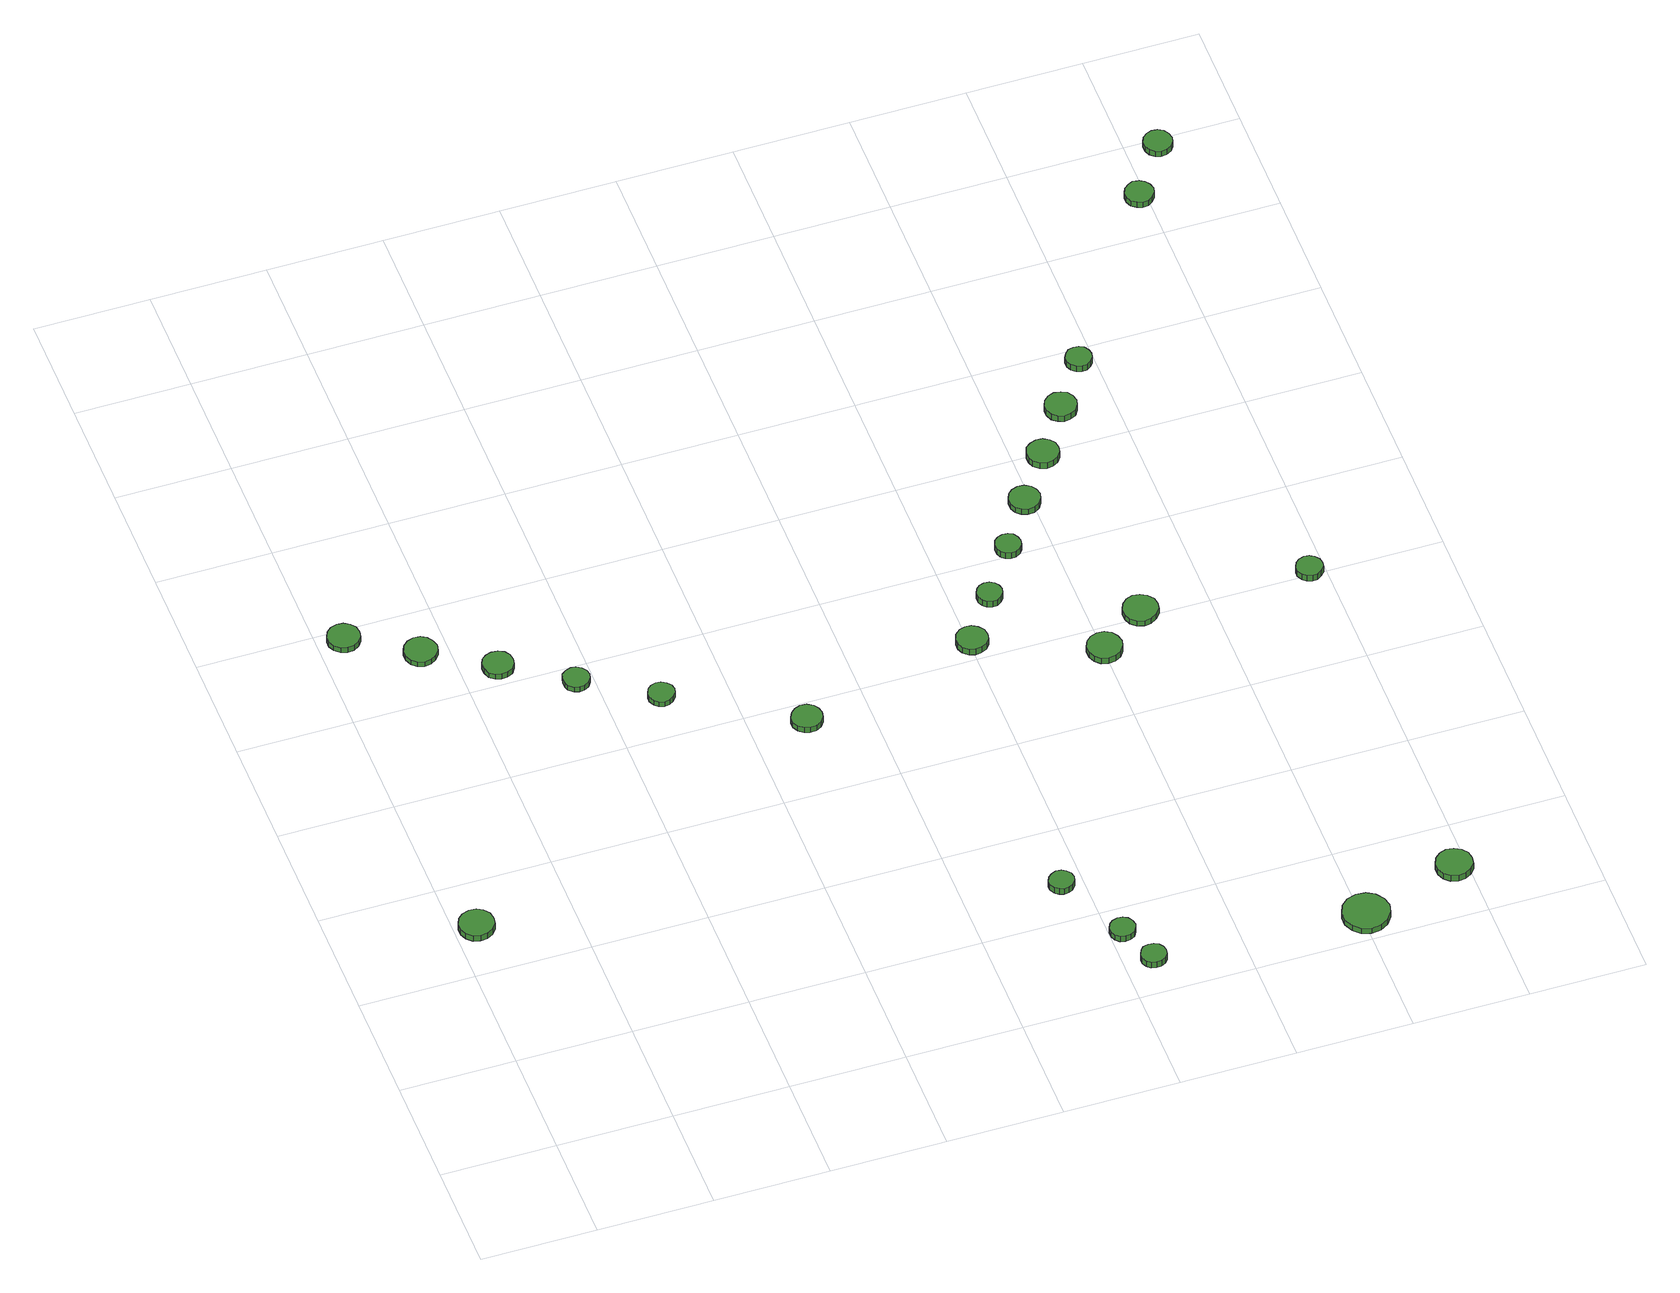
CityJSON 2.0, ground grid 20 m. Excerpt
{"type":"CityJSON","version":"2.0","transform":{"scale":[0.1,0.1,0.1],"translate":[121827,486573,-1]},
"CityObjects":{
"tree1":{"type":"SolitaryVegetationObject","attributes":{"function":"something"},"geometry":[{"type":"MultiSurface","lod":"1","boundaries":[[[0,1,2,3,4,5,6,7,8,9,10,11,12,13,14]],[[15,16,17,18,19,20,21,22,23,24,25,26,27,28,29]],[[0,29,28,1]],[[1,28,27,2]],[[2,27,26,3]],[[3,26,25,4]],[[4,25,24,5]],[[5,24,23,6]],[[6,23,22,7]],[[7,22,21,8]],[[8,21,20,9]],[[9,20,19,10]],[[10,19,18,11]],[[11,18,17,12]],[[12,17,16,13]],[[13,16,15,14]],[[14,15,29,0]]]}]},
"tree2":{"type":"SolitaryVegetationObject","attributes":{"function":"something"},"geometry":[{"type":"MultiSurface","lod":"1","boundaries":[[[30,31,32,33,34,35,36,37,38,39,40,41,42,43,44]],[[45,46,47,48,49,50,51,52,53,54,55,56,57,58,59]],[[30,59,58,31]],[[31,58,57,32]],[[32,57,56,33]],[[33,56,55,34]],[[34,55,54,35]],[[35,54,53,36]],[[36,53,52,37]],[[37,52,51,38]],[[38,51,50,39]],[[39,50,49,40]],[[40,49,48,41]],[[41,48,47,42]],[[42,47,46,43]],[[43,46,45,44]],[[44,45,59,30]]]}]},
"tree3":{"type":"SolitaryVegetationObject","attributes":{"function":"something"},"geometry":[{"type":"MultiSurface","lod":"1","boundaries":[[[60,61,62,63,64,65,66,67,68,69,70,71,72,73,74]],[[75,76,77,78,79,80,81,82,83,84,85,86,87,88,89]],[[60,89,88,61]],[[61,88,87,62]],[[62,87,86,63]],[[63,86,85,64]],[[64,85,84,65]],[[65,84,83,66]],[[66,83,82,67]],[[67,82,81,68]],[[68,81,80,69]],[[69,80,79,70]],[[70,79,78,71]],[[71,78,77,72]],[[72,77,76,73]],[[73,76,75,74]],[[74,75,89,60]]]}]},
"tree4":{"type":"SolitaryVegetationObject","attributes":{"function":"something"},"geometry":[{"type":"MultiSurface","lod":"1","boundaries":[[[90,91,92,93,94,95,96,97,98,99,100,101,102,103,104]],[[105,106,107,108,109,110,111,112,113,114,115,116,117,118,119]],[[90,119,118,91]],[[91,118,117,92]],[[92,117,116,93]],[[93,116,115,94]],[[94,115,114,95]],[[95,114,113,96]],[[96,113,112,97]],[[97,112,111,98]],[[98,111,110,99]],[[99,110,109,100]],[[100,109,108,101]],[[101,108,107,102]],[[102,107,106,103]],[[103,106,105,104]],[[104,105,119,90]]]}]},
"tree5":{"type":"SolitaryVegetationObject","attributes":{"function":"something"},"geometry":[{"type":"MultiSurface","lod":"1","boundaries":[[[120,121,122,123,124,125,126,127,128,129,130,131,132,133,134]],[[135,136,137,138,139,140,141,142,143,144,145,146,147,148,149]],[[120,149,148,121]],[[121,148,147,122]],[[122,147,146,123]],[[123,146,145,124]],[[124,145,144,125]],[[125,144,143,126]],[[126,143,142,127]],[[127,142,141,128]],[[128,141,140,129]],[[129,140,139,130]],[[130,139,138,131]],[[131,138,137,132]],[[132,137,136,133]],[[133,136,135,134]],[[134,135,149,120]]]}]},
"tree6":{"type":"SolitaryVegetationObject","attributes":{"function":"something"},"geometry":[{"type":"MultiSurface","lod":"1","boundaries":[[[150,151,152,153,154,155,156,157,158,159,160,161,162,163,164]],[[165,166,167,168,169,170,171,172,173,174,175,176,177,178,179]],[[150,179,178,151]],[[151,178,177,152]],[[152,177,176,153]],[[153,176,175,154]],[[154,175,174,155]],[[155,174,173,156]],[[156,173,172,157]],[[157,172,171,158]],[[158,171,170,159]],[[159,170,169,160]],[[160,169,168,161]],[[161,168,167,162]],[[162,167,166,163]],[[163,166,165,164]],[[164,165,179,150]]]}]},
"tree7":{"type":"SolitaryVegetationObject","attributes":{"function":"something"},"geometry":[{"type":"MultiSurface","lod":"1","boundaries":[[[180,181,182,183,184,185,186,187,188,189,190,191,192,193,194]],[[195,196,197,198,199,200,201,202,203,204,205,206,207,208,209]],[[180,209,208,181]],[[181,208,207,182]],[[182,207,206,183]],[[183,206,205,184]],[[184,205,204,185]],[[185,204,203,186]],[[186,203,202,187]],[[187,202,201,188]],[[188,201,200,189]],[[189,200,199,190]],[[190,199,198,191]],[[191,198,197,192]],[[192,197,196,193]],[[193,196,195,194]],[[194,195,209,180]]]}]},
"tree8":{"type":"SolitaryVegetationObject","attributes":{"function":"something"},"geometry":[{"type":"MultiSurface","lod":"1","boundaries":[[[210,211,212,213,214,215,216,217,218,219,220,221,222,223,224]],[[225,226,227,228,229,230,231,232,233,234,235,236,237,238,239]],[[210,239,238,211]],[[211,238,237,212]],[[212,237,236,213]],[[213,236,235,214]],[[214,235,234,215]],[[215,234,233,216]],[[216,233,232,217]],[[217,232,231,218]],[[218,231,230,219]],[[219,230,229,220]],[[220,229,228,221]],[[221,228,227,222]],[[222,227,226,223]],[[223,226,225,224]],[[224,225,239,210]]]}]},
"tree9":{"type":"SolitaryVegetationObject","attributes":{"function":"something"},"geometry":[{"type":"MultiSurface","lod":"1","boundaries":[[[240,241,242,243,244,245,246,247,248,249,250,251,252,253,254]],[[255,256,257,258,259,260,261,262,263,264,265,266,267,268,269]],[[240,269,268,241]],[[241,268,267,242]],[[242,267,266,243]],[[243,266,265,244]],[[244,265,264,245]],[[245,264,263,246]],[[246,263,262,247]],[[247,262,261,248]],[[248,261,260,249]],[[249,260,259,250]],[[250,259,258,251]],[[251,258,257,252]],[[252,257,256,253]],[[253,256,255,254]],[[254,255,269,240]]]}]},
"tree10":{"type":"SolitaryVegetationObject","attributes":{"function":"something"},"geometry":[{"type":"MultiSurface","lod":"1","boundaries":[[[270,271,272,273,274,275,276,277,278,279,280,281,282,283,284]],[[285,286,287,288,289,290,291,292,293,294,295,296,297,298,299]],[[270,299,298,271]],[[271,298,297,272]],[[272,297,296,273]],[[273,296,295,274]],[[274,295,294,275]],[[275,294,293,276]],[[276,293,292,277]],[[277,292,291,278]],[[278,291,290,279]],[[279,290,289,280]],[[280,289,288,281]],[[281,288,287,282]],[[282,287,286,283]],[[283,286,285,284]],[[284,285,299,270]]]}]},
"tree11":{"type":"SolitaryVegetationObject","attributes":{"function":"something"},"geometry":[{"type":"MultiSurface","lod":"1","boundaries":[[[300,301,302,303,304,305,306,307,308,309,310,311,312,313,314]],[[315,316,317,318,319,320,321,322,323,324,325,326,327,328,329]],[[300,329,328,301]],[[301,328,327,302]],[[302,327,326,303]],[[303,326,325,304]],[[304,325,324,305]],[[305,324,323,306]],[[306,323,322,307]],[[307,322,321,308]],[[308,321,320,309]],[[309,320,319,310]],[[310,319,318,311]],[[311,318,317,312]],[[312,317,316,313]],[[313,316,315,314]],[[314,315,329,300]]]}]},
"tree12":{"type":"SolitaryVegetationObject","attributes":{"function":"something"},"geometry":[{"type":"MultiSurface","lod":"1","boundaries":[[[330,331,332,333,334,335,336,337,338,339,340,341,342,343,344]],[[345,346,347,348,349,350,351,352,353,354,355,356,357,358,359]],[[330,359,358,331]],[[331,358,357,332]],[[332,357,356,333]],[[333,356,355,334]],[[334,355,354,335]],[[335,354,353,336]],[[336,353,352,337]],[[337,352,351,338]],[[338,351,350,339]],[[339,350,349,340]],[[340,349,348,341]],[[341,348,347,342]],[[342,347,346,343]],[[343,346,345,344]],[[344,345,359,330]]]}]},
"tree13":{"type":"SolitaryVegetationObject","attributes":{"function":"something"},"geometry":[{"type":"MultiSurface","lod":"1","boundaries":[[[360,361,362,363,364,365,366,367,368,369,370,371,372,373,374]],[[375,376,377,378,379,380,381,382,383,384,385,386,387,388,389]],[[360,389,388,361]],[[361,388,387,362]],[[362,387,386,363]],[[363,386,385,364]],[[364,385,384,365]],[[365,384,383,366]],[[366,383,382,367]],[[367,382,381,368]],[[368,381,380,369]],[[369,380,379,370]],[[370,379,378,371]],[[371,378,377,372]],[[372,377,376,373]],[[373,376,375,374]],[[374,375,389,360]]]}]},
"tree14":{"type":"SolitaryVegetationObject","attributes":{"function":"something"},"geometry":[{"type":"MultiSurface","lod":"1","boundaries":[[[390,391,392,393,394,395,396,397,398,399,400,401,402,403,404]],[[405,406,407,408,409,410,411,412,413,414,415,416,417,418,419]],[[390,419,418,391]],[[391,418,417,392]],[[392,417,416,393]],[[393,416,415,394]],[[394,415,414,395]],[[395,414,413,396]],[[396,413,412,397]],[[397,412,411,398]],[[398,411,410,399]],[[399,410,409,400]],[[400,409,408,401]],[[401,408,407,402]],[[402,407,406,403]],[[403,406,405,404]],[[404,405,419,390]]]}]},
"tree15":{"type":"SolitaryVegetationObject","attributes":{"function":"something"},"geometry":[{"type":"MultiSurface","lod":"1","boundaries":[[[420,421,422,423,424,425,426,427,428,429,430,431,432,433,434]],[[435,436,437,438,439,440,441,442,443,444,445,446,447,448,449]],[[420,449,448,421]],[[421,448,447,422]],[[422,447,446,423]],[[423,446,445,424]],[[424,445,444,425]],[[425,444,443,426]],[[426,443,442,427]],[[427,442,441,428]],[[428,441,440,429]],[[429,440,439,430]],[[430,439,438,431]],[[431,438,437,432]],[[432,437,436,433]],[[433,436,435,434]],[[434,435,449,420]]]}]},
"tree16":{"type":"SolitaryVegetationObject","attributes":{"function":"something"},"geometry":[{"type":"MultiSurface","lod":"1","boundaries":[[[450,451,452,453,454,455,456,457,458,459,460,461,462,463,464]],[[465,466,467,468,469,470,471,472,473,474,475,476,477,478,479]],[[450,479,478,451]],[[451,478,477,452]],[[452,477,476,453]],[[453,476,475,454]],[[454,475,474,455]],[[455,474,473,456]],[[456,473,472,457]],[[457,472,471,458]],[[458,471,470,459]],[[459,470,469,460]],[[460,469,468,461]],[[461,468,467,462]],[[462,467,466,463]],[[463,466,465,464]],[[464,465,479,450]]]}]},
"tree17":{"type":"SolitaryVegetationObject","attributes":{"function":"something"},"geometry":[{"type":"MultiSurface","lod":"1","boundaries":[[[480,481,482,483,484,485,486,487,488,489,490,491,492,493,494]],[[495,496,497,498,499,500,501,502,503,504,505,506,507,508,509]],[[480,509,508,481]],[[481,508,507,482]],[[482,507,506,483]],[[483,506,505,484]],[[484,505,504,485]],[[485,504,503,486]],[[486,503,502,487]],[[487,502,501,488]],[[488,501,500,489]],[[489,500,499,490]],[[490,499,498,491]],[[491,498,497,492]],[[492,497,496,493]],[[493,496,495,494]],[[494,495,509,480]]]}]},
"tree18":{"type":"SolitaryVegetationObject","attributes":{"function":"something"},"geometry":[{"type":"MultiSurface","lod":"1","boundaries":[[[510,511,512,513,514,515,516,517,518,519,520,521,522,523,524]],[[525,526,527,528,529,530,531,532,533,534,535,536,537,538,539]],[[510,539,538,511]],[[511,538,537,512]],[[512,537,536,513]],[[513,536,535,514]],[[514,535,534,515]],[[515,534,533,516]],[[516,533,532,517]],[[517,532,531,518]],[[518,531,530,519]],[[519,530,529,520]],[[520,529,528,521]],[[521,528,527,522]],[[522,527,526,523]],[[523,526,525,524]],[[524,525,539,510]]]}]},
"tree19":{"type":"SolitaryVegetationObject","attributes":{"function":"something"},"geometry":[{"type":"MultiSurface","lod":"1","boundaries":[[[540,541,542,543,544,545,546,547,548,549,550,551,552,553,554]],[[555,556,557,558,559,560,561,562,563,564,565,566,567,568,569]],[[540,569,568,541]],[[541,568,567,542]],[[542,567,566,543]],[[543,566,565,544]],[[544,565,564,545]],[[545,564,563,546]],[[546,563,562,547]],[[547,562,561,548]],[[548,561,560,549]],[[549,560,559,550]],[[550,559,558,551]],[[551,558,557,552]],[[552,557,556,553]],[[553,556,555,554]],[[554,555,569,540]]]}]},
"tree20":{"type":"SolitaryVegetationObject","attributes":{"function":"something"},"geometry":[{"type":"MultiSurface","lod":"1","boundaries":[[[570,571,572,573,574,575,576,577,578,579,580,581,582,583,584]],[[585,586,587,588,589,590,591,592,593,594,595,596,597,598,599]],[[570,599,598,571]],[[571,598,597,572]],[[572,597,596,573]],[[573,596,595,574]],[[574,595,594,575]],[[575,594,593,576]],[[576,593,592,577]],[[577,592,591,578]],[[578,591,590,579]],[[579,590,589,580]],[[580,589,588,581]],[[581,588,587,582]],[[582,587,586,583]],[[583,586,585,584]],[[584,585,599,570]]]}]},
"tree21":{"type":"SolitaryVegetationObject","attributes":{"function":"something"},"geometry":[{"type":"MultiSurface","lod":"1","boundaries":[[[600,601,602,603,604,605,606,607,608,609,610,611,612,613,614]],[[615,616,617,618,619,620,621,622,623,624,625,626,627,628,629]],[[600,629,628,601]],[[601,628,627,602]],[[602,627,626,603]],[[603,626,625,604]],[[604,625,624,605]],[[605,624,623,606]],[[606,623,622,607]],[[607,622,621,608]],[[608,621,620,609]],[[609,620,619,610]],[[610,619,618,611]],[[611,618,617,612]],[[612,617,616,613]],[[613,616,615,614]],[[614,615,629,600]]]}]},
"tree22":{"type":"SolitaryVegetationObject","attributes":{"function":"something"},"geometry":[{"type":"MultiSurface","lod":"1","boundaries":[[[630,631,632,633,634,635,636,637,638,639,640,641,642,643,644]],[[645,646,647,648,649,650,651,652,653,654,655,656,657,658,659]],[[630,659,658,631]],[[631,658,657,632]],[[632,657,656,633]],[[633,656,655,634]],[[634,655,654,635]],[[635,654,653,636]],[[636,653,652,637]],[[637,652,651,638]],[[638,651,650,639]],[[639,650,649,640]],[[640,649,648,641]],[[641,648,647,642]],[[642,647,646,643]],[[643,646,645,644]],[[644,645,659,630]]]}]},
"tree23":{"type":"SolitaryVegetationObject","attributes":{"function":"something"},"geometry":[{"type":"MultiSurface","lod":"1","boundaries":[[[660,661,662,663,664,665,666,667,668,669,670,671,672,673,674]],[[675,676,677,678,679,680,681,682,683,684,685,686,687,688,689]],[[660,689,688,661]],[[661,688,687,662]],[[662,687,686,663]],[[663,686,685,664]],[[664,685,684,665]],[[665,684,683,666]],[[666,683,682,667]],[[667,682,681,668]],[[668,681,680,669]],[[669,680,679,670]],[[670,679,678,671]],[[671,678,677,672]],[[672,677,676,673]],[[673,676,675,674]],[[674,675,689,660]]]}]},
"tree24":{"type":"SolitaryVegetationObject","attributes":{"function":"something"},"geometry":[{"type":"MultiSurface","lod":"1","boundaries":[[[690,691,692,693,694,695,696,697,698,699,700,701,702,703,704]],[[705,706,707,708,709,710,711,712,713,714,715,716,717,718,719]],[[690,719,718,691]],[[691,718,717,692]],[[692,717,716,693]],[[693,716,715,694]],[[694,715,714,695]],[[695,714,713,696]],[[696,713,712,697]],[[697,712,711,698]],[[698,711,710,699]],[[699,710,709,700]],[[700,709,708,701]],[[701,708,707,702]],[[702,707,706,703]],[[703,706,705,704]],[[704,705,719,690]]]}]}
},
"vertices":[
[64,492,28],[62,505,28],[54,515,28],[44,521,28],[31,522,28],[19,518,28],[10,510,28],[5,499,28],[5,486,28],[10,475,28],[19,466,28],[31,463,28],[44,464,28],[54,470,28],[62,480,28],[62,480,15],[54,470,15],[44,464,15],[31,463,15],[19,466,15],[10,475,15],[5,486,15],[5,499,15],[10,510,15],[19,518,15],[31,522,15],[44,521,15],[54,515,15],[62,505,15],[64,492,15],
[72,1175,19],[70,1187,19],[63,1196,19],[53,1202,19],[42,1203,19],[31,1200,19],[22,1192,19],[17,1181,19],[17,1170,19],[22,1159,19],[31,1151,19],[42,1148,19],[53,1149,19],[63,1155,19],[70,1164,19],[70,1164,8],[63,1155,8],[53,1149,8],[42,1148,8],[31,1151,8],[22,1159,8],[17,1170,8],[17,1181,8],[22,1192,8],[31,1200,8],[42,1203,8],[53,1202,8],[63,1196,8],[70,1187,8],[72,1175,8],
[181,1106,19],[178,1117,19],[171,1127,19],[161,1133,19],[149,1134,19],[138,1130,19],[129,1122,19],[125,1112,19],[125,1100,19],[129,1089,19],[138,1081,19],[149,1077,19],[161,1079,19],[171,1085,19],[178,1094,19],[178,1094,8],[171,1085,8],[161,1079,8],[149,1077,8],[138,1081,8],[129,1089,8],[125,1100,8],[125,1112,8],[129,1122,8],[138,1130,8],[149,1134,8],[161,1133,8],[171,1127,8],[178,1117,8],[181,1106,8],
[287,1036,19],[285,1047,19],[279,1056,19],[269,1061,19],[258,1062,19],[248,1059,19],[239,1052,19],[235,1042,19],[235,1031,19],[239,1020,19],[248,1013,19],[258,1010,19],[269,1011,19],[279,1016,19],[285,1025,19],[285,1025,8],[279,1016,8],[269,1011,8],[258,1010,8],[248,1013,8],[239,1020,8],[235,1031,8],[235,1042,8],[239,1052,8],[248,1059,8],[258,1062,8],[269,1061,8],[279,1056,8],[285,1047,8],[287,1036,8],
[393,964,19],[391,973,19],[385,981,19],[377,986,19],[368,987,19],[359,984,19],[351,978,19],[348,969,19],[348,959,19],[351,951,19],[359,944,19],[368,941,19],[377,942,19],[385,947,19],[391,955,19],[391,955,8],[385,947,8],[377,942,8],[368,941,8],[359,944,8],[351,951,8],[348,959,8],[348,969,8],[351,978,8],[359,984,8],[368,987,8],[377,986,8],[385,981,8],[391,973,8],[393,964,8],
[512,888,19],[510,897,19],[504,904,19],[496,909,19],[487,910,19],[478,907,19],[471,901,19],[467,892,19],[467,883,19],[471,874,19],[478,868,19],[487,865,19],[496,866,19],[504,871,19],[510,878,19],[510,878,8],[504,871,8],[496,866,8],[487,865,8],[478,868,8],[471,874,8],[467,883,8],[467,892,8],[471,901,8],[478,907,8],[487,910,8],[496,909,8],[504,904,8],[510,897,8],[512,888,8],
[718,753,26],[716,763,26],[710,772,26],[700,778,26],[689,779,26],[679,775,26],[671,768,26],[666,758,26],[666,747,26],[671,737,26],[679,730,26],[689,727,26],[700,728,26],[710,733,26],[716,742,26],[716,742,14],[710,733,14],[700,728,14],[689,727,14],[679,730,14],[671,737,14],[666,747,14],[666,758,14],[671,768,14],[679,775,14],[689,779,14],[700,778,14],[710,772,14],[716,763,14],[718,753,14],
[981,267,32],[979,276,32],[973,283,32],[966,287,32],[957,288,32],[949,285,32],[942,279,32],[938,271,32],[938,263,32],[942,254,32],[949,249,32],[957,246,32],[966,247,32],[973,251,32],[979,258,32],[979,258,19],[973,251,19],[966,247,19],[957,246,19],[949,249,19],[942,254,19],[938,263,19],[938,271,19],[942,279,19],[949,285,19],[957,288,19],[966,287,19],[973,283,19],[979,276,19],[981,267,19],
[1041,137,29],[1039,146,29],[1034,154,29],[1026,158,29],[1017,159,29],[1008,156,29],[1001,150,29],[998,142,29],[998,133,29],[1001,125,29],[1008,118,29],[1017,116,29],[1026,117,29],[1034,121,29],[1039,129,29],[1039,129,17],[1034,121,17],[1026,117,17],[1017,116,17],[1008,118,17],[1001,125,17],[998,133,17],[998,142,17],[1001,150,17],[1008,156,17],[1017,159,17],[1026,158,17],[1034,154,17],[1039,146,17],[1041,137,17],
[1069,65,30],[1067,74,30],[1062,81,30],[1054,85,30],[1045,86,30],[1036,84,30],[1030,78,30],[1026,69,30],[1026,60,30],[1030,52,30],[1036,46,30],[1045,44,30],[1054,45,30],[1062,49,30],[1067,56,30],[1067,56,17],[1062,49,17],[1054,45,17],[1045,44,17],[1036,46,17],[1030,52,17],[1026,60,17],[1026,69,17],[1030,78,17],[1036,84,17],[1045,86,17],[1054,85,17],[1062,81,17],[1067,74,17],[1069,65,17],
[1028,827,29],[1026,838,29],[1019,847,29],[1009,853,29],[998,854,29],[988,851,29],[979,843,29],[975,833,29],[975,822,29],[979,812,29],[988,804,29],[998,801,29],[1009,802,29],[1019,807,29],[1026,816,29],[1026,816,16],[1019,807,16],[1009,802,16],[998,801,16],[988,804,16],[979,812,16],[975,822,16],[975,833,16],[979,843,16],[988,851,16],[998,854,16],[1009,853,16],[1019,847,16],[1026,838,16],[1028,827,16],
[1084,916,27],[1082,925,27],[1077,932,27],[1069,937,27],[1060,938,27],[1051,935,27],[1045,929,27],[1041,921,27],[1041,911,27],[1045,903,27],[1051,897,27],[1060,894,27],[1069,895,27],[1077,900,27],[1082,907,27],[1082,907,14],[1077,900,14],[1069,895,14],[1060,894,14],[1051,897,14],[1045,903,14],[1041,911,14],[1041,921,14],[1045,929,14],[1051,935,14],[1060,938,14],[1069,937,14],[1077,932,14],[1082,925,14],[1084,916,14],
[1446,47,23],[1442,63,23],[1432,77,23],[1418,85,23],[1401,87,23],[1385,82,23],[1373,71,23],[1366,55,23],[1366,39,23],[1373,23,23],[1385,12,23],[1401,7,23],[1418,9,23],[1432,17,23],[1442,31,23],[1442,31,11],[1432,17,11],[1418,9,11],[1401,7,11],[1385,12,11],[1373,23,11],[1366,39,11],[1366,55,11],[1373,71,11],[1385,82,11],[1401,87,11],[1418,85,11],[1432,77,11],[1442,63,11],[1446,47,11],
[1228,739,31],[1225,752,31],[1218,762,31],[1207,768,31],[1195,769,31],[1183,765,31],[1174,757,31],[1169,746,31],[1169,733,31],[1174,722,31],[1183,713,31],[1195,710,31],[1207,711,31],[1218,717,31],[1225,727,31],[1225,727,18],[1218,717,18],[1207,711,18],[1195,710,18],[1183,713,18],[1174,722,18],[1169,733,18],[1169,746,18],[1174,757,18],[1183,765,18],[1195,769,18],[1207,768,18],[1218,762,18],[1225,752,18],[1228,739,18],
[1149,1011,24],[1147,1020,24],[1142,1028,24],[1134,1032,24],[1125,1033,24],[1116,1030,24],[1109,1024,24],[1106,1016,24],[1106,1007,24],[1109,998,24],[1116,992,24],[1125,989,24],[1134,990,24],[1142,995,24],[1147,1002,24],[1147,1002,11],[1142,995,11],[1134,990,11],[1125,989,11],[1116,992,11],[1109,998,11],[1106,1007,11],[1106,1016,11],[1109,1024,11],[1116,1030,11],[1125,1033,11],[1134,1032,11],[1142,1028,11],[1147,1020,11],[1149,1011,11],
[1214,1101,22],[1211,1112,22],[1205,1121,22],[1195,1127,22],[1184,1128,22],[1173,1124,22],[1165,1117,22],[1161,1107,22],[1161,1095,22],[1165,1085,22],[1173,1078,22],[1184,1074,22],[1195,1075,22],[1205,1081,22],[1211,1090,22],[1211,1090,10],[1205,1081,10],[1195,1075,10],[1184,1074,10],[1173,1078,10],[1165,1085,10],[1161,1095,10],[1161,1107,10],[1165,1117,10],[1173,1124,10],[1184,1128,10],[1195,1127,10],[1205,1121,10],[1211,1112,10],[1214,1101,10],
[1310,799,31],[1308,811,31],[1300,821,31],[1289,827,31],[1277,829,31],[1265,825,31],[1256,816,31],[1251,805,31],[1251,793,31],[1256,781,31],[1265,773,31],[1277,769,31],[1289,770,31],[1300,777,31],[1308,787,31],[1308,787,19],[1300,777,19],[1289,770,19],[1277,769,19],[1265,773,19],[1256,781,19],[1251,793,19],[1251,805,19],[1256,816,19],[1265,825,19],[1277,829,19],[1289,827,19],[1300,821,19],[1308,811,19],[1310,799,19],
[1277,1191,20],[1275,1202,20],[1268,1211,20],[1258,1217,20],[1247,1218,20],[1236,1214,20],[1227,1207,20],[1223,1196,20],[1223,1185,20],[1227,1175,20],[1236,1167,20],[1247,1163,20],[1258,1165,20],[1268,1170,20],[1275,1180,20],[1275,1180,7],[1268,1170,7],[1258,1165,7],[1247,1163,7],[1236,1167,7],[1227,1175,7],[1223,1185,7],[1223,1196,7],[1227,1207,7],[1236,1214,7],[1247,1218,7],[1258,1217,7],[1268,1211,7],[1275,1202,7],[1277,1191,7],
[1608,107,18],[1606,120,18],[1598,130,18],[1587,136,18],[1574,138,18],[1562,134,18],[1552,125,18],[1547,113,18],[1547,101,18],[1552,89,18],[1562,80,18],[1574,76,18],[1587,78,18],[1598,84,18],[1606,94,18],[1606,94,5],[1598,84,5],[1587,78,5],[1574,76,5],[1562,80,5],[1552,89,5],[1547,101,5],[1547,113,5],[1552,125,5],[1562,134,5],[1574,138,5],[1587,136,5],[1598,130,5],[1606,120,5],[1608,107,5],
[1339,1280,20],[1336,1292,20],[1330,1301,20],[1320,1306,20],[1309,1308,20],[1298,1304,20],[1289,1296,20],[1285,1286,20],[1285,1275,20],[1289,1264,20],[1298,1257,20],[1309,1253,20],[1320,1255,20],[1330,1260,20],[1336,1269,20],[1336,1269,7],[1330,1260,7],[1320,1255,7],[1309,1253,7],[1298,1257,7],[1289,1264,7],[1285,1275,7],[1285,1286,7],[1289,1296,7],[1298,1304,7],[1309,1308,7],[1320,1306,7],[1330,1301,7],[1336,1292,7],[1339,1280,7],
[1396,1371,20],[1394,1380,20],[1389,1388,20],[1381,1392,20],[1372,1393,20],[1363,1391,20],[1356,1384,20],[1352,1376,20],[1352,1367,20],[1356,1358,20],[1363,1352,20],[1372,1349,20],[1381,1350,20],[1389,1355,20],[1394,1362,20],[1394,1362,7],[1389,1355,7],[1381,1350,7],[1372,1349,7],[1363,1352,7],[1356,1358,7],[1352,1367,7],[1352,1376,7],[1356,1384,7],[1363,1391,7],[1372,1393,7],[1381,1392,7],[1389,1388,7],[1394,1380,7],[1396,1371,7],
[1594,801,26],[1592,811,26],[1586,818,26],[1578,823,26],[1569,824,26],[1560,821,26],[1553,815,26],[1549,806,26],[1549,797,26],[1553,788,26],[1560,782,26],[1569,779,26],[1578,780,26],[1586,785,26],[1592,792,26],[1592,792,13],[1586,785,13],[1578,780,13],[1569,779,13],[1560,782,13],[1553,788,13],[1549,797,13],[1549,806,13],[1553,815,13],[1560,821,13],[1569,824,13],[1578,823,13],[1586,818,13],[1592,811,13],[1594,801,13],
[1613,1687,19],[1610,1697,19],[1604,1705,19],[1596,1710,19],[1585,1712,19],[1576,1708,19],[1568,1701,19],[1564,1692,19],[1564,1682,19],[1568,1672,19],[1576,1666,19],[1585,1662,19],[1596,1663,19],[1604,1669,19],[1610,1677,19],[1610,1677,7],[1604,1669,7],[1596,1663,7],[1585,1662,7],[1576,1666,7],[1568,1672,7],[1564,1682,7],[1564,1692,7],[1568,1701,7],[1576,1708,7],[1585,1712,7],[1596,1710,7],[1604,1705,7],[1610,1697,7],[1613,1687,7],
[1678,1784,19],[1676,1794,19],[1670,1803,19],[1661,1808,19],[1651,1809,19],[1642,1806,19],[1634,1799,19],[1630,1790,19],[1630,1779,19],[1634,1770,19],[1642,1763,19],[1651,1760,19],[1661,1761,19],[1670,1766,19],[1676,1774,19],[1676,1774,7],[1670,1766,7],[1661,1761,7],[1651,1760,7],[1642,1763,7],[1634,1770,7],[1630,1779,7],[1630,1790,7],[1634,1799,7],[1642,1806,7],[1651,1809,7],[1661,1808,7],[1670,1803,7],[1676,1794,7],[1678,1784,7]
]}
